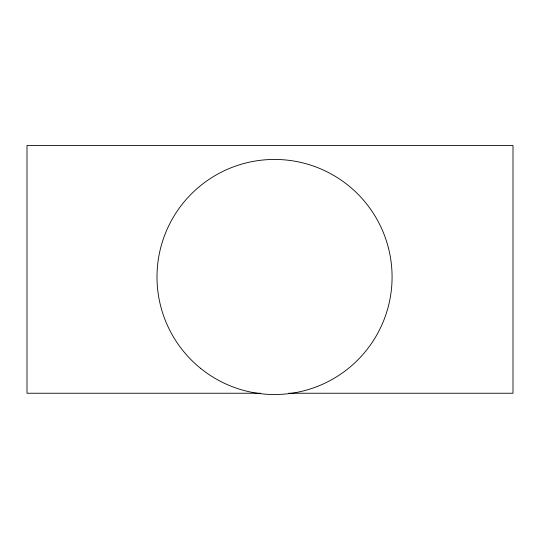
<?xml version="1.0" encoding="UTF-8"?>
<svg xmlns="http://www.w3.org/2000/svg" width="540" height="540" viewBox="0 0 540 540"><rect width="100%" height="100%" fill="white"/><g stroke="black" fill="none" stroke-linecap="round" stroke-linejoin="round"><path stroke-width="0.81" d="M260.719 393.242L27 393.242L27 145.476L513 145.476L513 393.242L288.562 393.242M200.57 368.327A117.538 117.538 0 0 0 390.629 295.373A117.538 117.538 0 0 0 232.416 167.252A117.538 117.538 0 0 0 200.57 368.327"/></g></svg>
